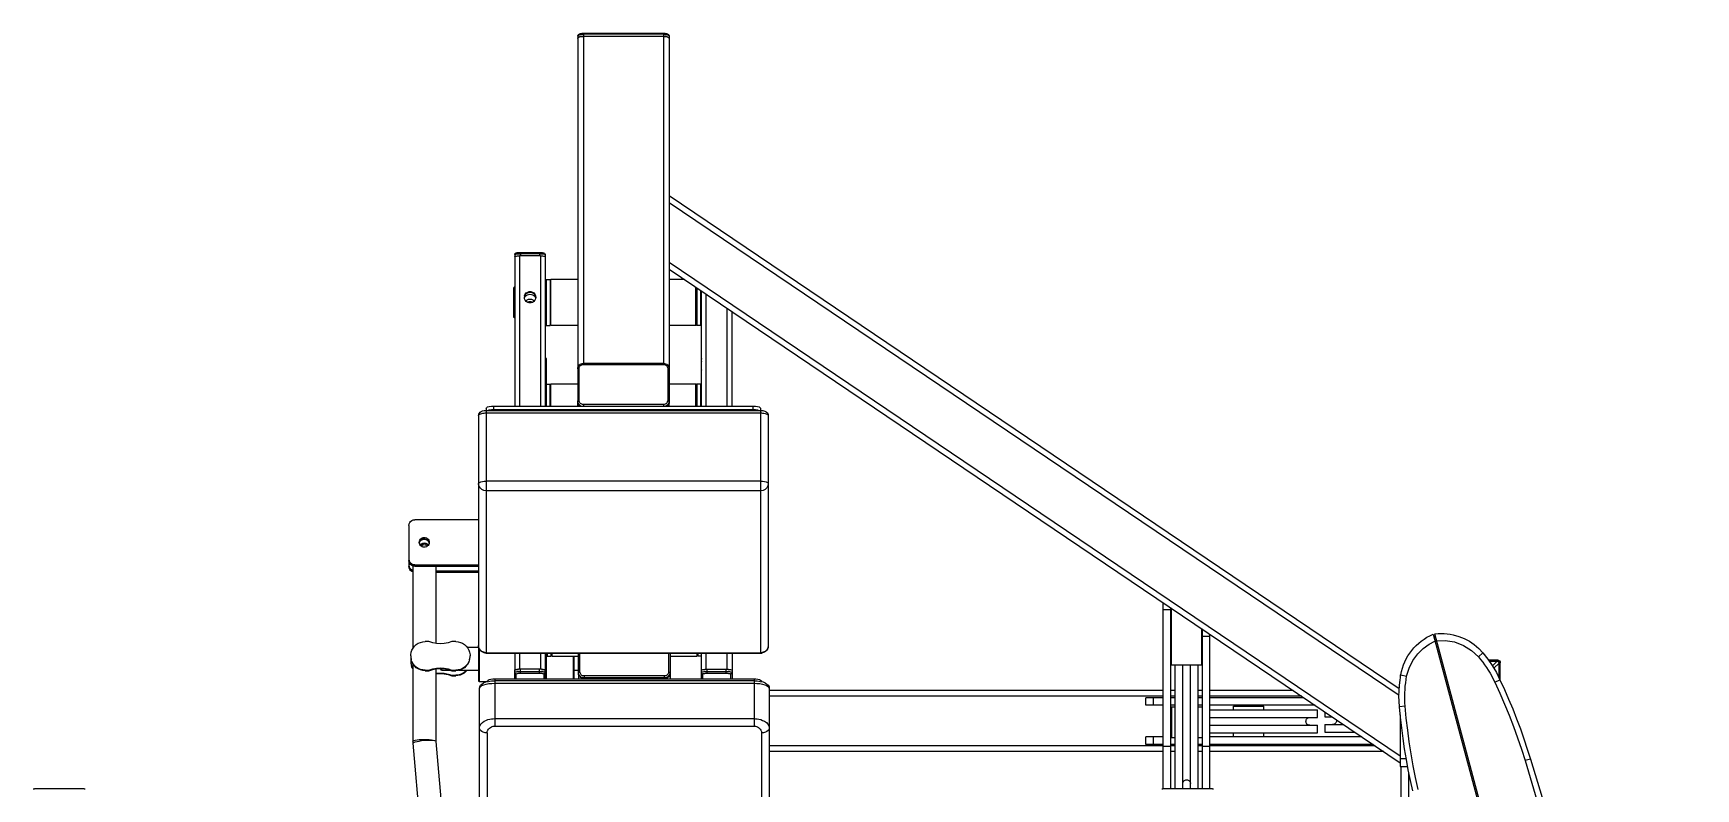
# Model space of a CAD drawing. Header units: millimetres. Extents: x 29224 to 62779, y 35576 to 54938.
# Drawn here: x 36967 to 38353, y 45562 to 46192 of the extents above; entities that cross this region are included whole.
import ezdxf

# ---------------------------------------------------------------- set-up
doc = ezdxf.new("R2010")
doc.units = ezdxf.units.MM
doc.linetypes.add('PEN_TYPE_1', pattern=[0])

# ---------------------------------------------------------------- blocks, each defined once
blk = doc.blocks.new('A$C23574DE5')
at = {"color": 7, "linetype": 'PEN_TYPE_1'}
for points in [[(464.7, 1516.8), (464.8, 1517.3), (465, 1517.8), (465.4, 1518.2), (466, 1518.6), (466.7, 1518.9), (467.5, 1519.1), (468.5, 1519.2), (469.5, 1519.3)], [(464.7, 1516.8), (464.8, 1517.1), (465, 1517.4), (465.5, 1517.7), (466.1, 1517.9), (466.8, 1518.1), (467.6, 1518.3), (468.5, 1518.4), (469.5, 1518.4)], [(464.7, 1516.8), (464.7, 1515)], [(464.7, 1515), (464.8, 1515.4), (465.2, 1515.7), (465.7, 1516), (466.5, 1516.3), (467.4, 1516.5), (468.4, 1516.6), (469.5, 1516.6)], [(464.8, 1515.4), (464.7, 1515)], [(464.7, 1515), (464.7, 1239.7)], [(465.3, 1515.8), (465, 1515.5)], [(465.9, 1516.1), (465.5, 1515.9)], [(466.8, 1516.3), (466.3, 1516.2)], [(467.9, 1516.5), (467.2, 1516.4)], [(469.5, 1516.6), (468.3, 1516.6)], [(469.5, 1519.3), (536.2, 1519.3)], [(469.5, 1519.3), (469.5, 1516.6)], [(536.2, 1518.4), (469.5, 1518.4)], [(536.2, 1516.6), (469.5, 1516.6)], [(469.5, 1516.6), (469.5, 1244.2)], [(536.2, 1519.3), (536.2, 1516.6)], [(536.2, 1519.3), (537.2, 1519.2), (538.1, 1519.1), (539, 1518.9), (539.7, 1518.6), (540.3, 1518.2), (540.6, 1517.8), (540.9, 1517.3), (541, 1516.8)], [(536.2, 1518.4), (537.1, 1518.4), (538, 1518.3), (538.9, 1518.1), (539.6, 1517.9), (540.2, 1517.7), (540.6, 1517.4), (540.9, 1517.1), (541, 1516.8)], [(537.4, 1516.6), (536.2, 1516.6)], [(536.2, 1516.6), (536.2, 1244.2)], [(536.2, 1516.6), (537.3, 1516.6), (538.3, 1516.5), (539.2, 1516.3), (539.9, 1516), (540.5, 1515.7), (540.9, 1515.4), (541, 1515)], [(538.4, 1516.4), (537.7, 1516.5)], [(539.4, 1516.2), (538.8, 1516.3)], [(540.2, 1515.9), (539.7, 1516.1)], [(540.7, 1515.5), (540.4, 1515.8)], [(541, 1515), (540.8, 1515.4)], [(541, 1516.8), (541, 1515)], [(541, 1515), (541, 1239.7)], [(541, 1384), (1149.6, 973.4)], [(541, 1378.2), (1149.5, 967.8)], [(412.2, 1334.8), (412.3, 1335.1), (412.4, 1335.4), (412.5, 1335.7), (412.8, 1335.9), (413, 1336), (413.2, 1336.2), (413.5, 1336.3), (413.9, 1336.4), (414.3, 1336.5), (414.8, 1336.6), (415.5, 1336.6), (416.2, 1336.7), (417, 1336.7)], [(412.2, 1334.8), (412.3, 1335), (412.6, 1335.1), (413, 1335.3), (413.6, 1335.4), (414.3, 1335.5), (415.2, 1335.6), (416.1, 1335.6), (417, 1335.6)], [(412.2, 1334.8), (412.2, 1333.1)], [(412.2, 1333.1), (412.3, 1333.2), (412.6, 1333.4), (413.1, 1333.5), (413.7, 1333.6), (414.5, 1333.7), (415.3, 1333.7), (416.2, 1333.7)], [(412.2, 1333.1), (412.2, 1208.7)], [(433.7, 1333.7), (416.2, 1333.7)], [(416.2, 1333.7), (416.2, 1208.7)], [(417, 1336.7), (432.9, 1336.7)], [(417, 1336.7), (417, 1333.7)], [(432.9, 1335.6), (417, 1335.6)], [(432.9, 1336.7), (432.9, 1333.7)], [(432.9, 1336.7), (433.7, 1336.7), (434.5, 1336.6), (435.2, 1336.5), (435.9, 1336.4), (436.4, 1336.3), (436.8, 1336.1), (437.1, 1335.9), (437.4, 1335.6), (437.6, 1335.2), (437.6, 1334.8)], [(432.9, 1335.6), (433.8, 1335.6), (434.7, 1335.6), (435.5, 1335.5), (436.2, 1335.4), (436.9, 1335.3), (437.3, 1335.1), (437.6, 1335), (437.6, 1334.8)], [(433.7, 1333.7), (432.9, 1333.7)], [(433.7, 1333.7), (433.7, 1208.7)], [(433.7, 1333.7), (434.6, 1333.7), (435.4, 1333.7), (436.2, 1333.6), (436.8, 1333.5), (437.3, 1333.4), (437.6, 1333.2), (437.6, 1333.1)], [(437.6, 1334.8), (437.6, 1333.1)], [(437.6, 1333.1), (437.6, 1208.7)], [(541, 1328.4), (1150.5, 917.3)], [(541, 1322.6), (1150.5, 911.5)], [(411.8, 1307.6), (411.4, 1307.2)], [(411.4, 1282.6), (411.4, 1307.2)], [(412.2, 1307.6), (411.8, 1307.6)], [(411.8, 1282.2), (411.8, 1307.6)], [(420.4, 1300.6), (420.9, 1301.8), (421.8, 1302.9), (423, 1303.6), (424.3, 1304), (425.6, 1304), (426.9, 1303.6), (428.1, 1302.9), (428.9, 1301.8), (429.5, 1300.6), (429.7, 1299)], [(420.4, 1300.1), (420.9, 1301.3), (421.8, 1302.3), (423, 1303.1), (424.3, 1303.4), (425.6, 1303.4), (426.9, 1303.1), (428.1, 1302.3), (428.9, 1301.3), (429.5, 1300.1)], [(438.4, 1307.6), (437.6, 1307.6)], [(438.4, 1314), (441.6, 1314)], [(438.4, 1314), (438.4, 1275.8)], [(442.4, 1314), (441.6, 1313.2)], [(441.6, 1314), (441.6, 1275.8)], [(464.7, 1314), (442.4, 1314)], [(442.4, 1275.8), (442.4, 1314)], [(553.8, 1314), (541, 1314)], [(563.2, 1275.8), (563.2, 1307.6)], [(564, 1307.1), (564, 1275.8)], [(567.2, 1305), (567.2, 1275.8)], [(568, 1208.7), (568, 1304.4)], [(420.4, 1300.6), (420.2, 1299)], [(429.7, 1299.3), (429.5, 1298), (428.9, 1296.8), (428.1, 1295.8), (426.9, 1295), (425.6, 1294.7), (424.3, 1294.7), (423, 1295), (421.8, 1295.8), (420.9, 1296.8), (420.4, 1298), (420.2, 1299.3)], [(420.3, 1298.8), (420.9, 1299.8), (421.6, 1300.7), (422.6, 1301.3), (423.8, 1301.7), (424.9, 1301.8)], [(421.4, 1296.2), (421.6, 1296.4), (422.6, 1297.2), (423.8, 1297.6), (424.9, 1297.7)], [(422.8, 1295.2), (423, 1295.3), (424.3, 1295.7), (425.6, 1295.7), (426.9, 1295.3), (427.1, 1295.2)], [(423.5, 1294.9), (424.3, 1295.1), (425.6, 1295.1), (426.4, 1294.9)], [(424.9, 1301.8), (426.1, 1301.7), (427.2, 1301.3), (428.2, 1300.7), (429, 1299.8)], [(424.9, 1297.7), (426.1, 1297.6), (427.2, 1297.1), (428.2, 1296.4), (428.4, 1296.2)], [(429, 1299.8), (429.6, 1298.8)], [(571.9, 1208.7), (571.9, 1301.7)], [(589.4, 1208.7), (589.4, 1289.9)], [(411.7, 1282.3), (411.4, 1282.6)], [(412.2, 1282.2), (411.8, 1282.2)], [(438.4, 1282.2), (437.6, 1282.2)], [(438.4, 1275.8), (441.6, 1275.8)], [(442.4, 1275.8), (441.6, 1276.6)], [(464.7, 1275.8), (442.4, 1275.8)], [(563.2, 1275.8), (541, 1275.8)], [(564, 1276.6), (563.2, 1275.8)], [(567.2, 1275.8), (564, 1275.8)], [(568, 1282.2), (567.2, 1282.2)], [(593.4, 1208.7), (593.4, 1287.3)], [(437.6, 1249), (437.8, 1249), (438.1, 1248.6), (438.3, 1248.2), (438.3, 1247.8)], [(438.3, 1247.8), (437.6, 1248.3)], [(438.3, 1247.8), (438.3, 1246.1)], [(568, 1248.4), (567.9, 1247.8)], [(568, 1248), (567.9, 1247.8)], [(438.3, 1246.1), (437.6, 1246.4)], [(438.4, 1245.9), (438.3, 1246.1)], [(438.4, 1245.9), (438.4, 1208.7)], [(464.7, 1239.7), (464.8, 1240.6), (465, 1241.4), (465.5, 1242.2), (466.1, 1242.9), (466.8, 1243.5), (467.6, 1243.9), (468.5, 1244.1), (469.5, 1244.2)], [(464.7, 1239.7), (464.7, 1239.8), (464.9, 1239.9), (465.2, 1240), (465.6, 1240.1), (466, 1240.1)], [(464.7, 1239.7), (464.7, 1212.1)], [(466, 1240.1), (466, 1240.8), (466.2, 1241.4), (466.5, 1241.9), (467, 1242.4), (467.5, 1242.8), (468.1, 1243.1), (468.8, 1243.3), (469.5, 1243.4)], [(466, 1213.2), (466, 1240.1)], [(536.2, 1244.2), (469.5, 1244.2)], [(469.5, 1243.4), (469.5, 1244.2)], [(469.5, 1243.4), (536.2, 1243.4)], [(536.2, 1244.2), (537.1, 1244.1), (538, 1243.9), (538.9, 1243.5), (539.6, 1242.9), (540.2, 1242.2), (540.6, 1241.4), (540.9, 1240.6), (541, 1239.7)], [(536.2, 1243.4), (536.2, 1244.2)], [(536.2, 1243.4), (536.9, 1243.3), (537.5, 1243.1), (538.2, 1242.8), (538.7, 1242.4), (539.1, 1241.9), (539.4, 1241.4), (539.6, 1240.8), (539.7, 1240.1)], [(539.7, 1240.1), (540.1, 1240.1), (540.4, 1240), (540.7, 1239.9), (540.9, 1239.8), (541, 1239.7)], [(539.7, 1240.1), (539.7, 1213.2)], [(541, 1239.7), (541, 1212.1)], [(568, 1246.1), (567.9, 1245.9)], [(567.9, 1238.7), (568, 1238.6)], [(438.4, 1227), (441.6, 1227)], [(442.4, 1227), (441.6, 1226.2)], [(441.6, 1208.7), (441.6, 1227)], [(464.7, 1227), (442.4, 1227)], [(442.4, 1208.7), (442.4, 1227)], [(563.2, 1227), (541, 1227)], [(563.2, 1208.7), (563.2, 1227)], [(564, 1226.2), (563.2, 1227)], [(567.2, 1227), (564, 1227)], [(564, 1227), (564, 1208.7)], [(567.2, 1227), (567.2, 1208.7)], [(568, 1220.6), (567.2, 1220.6)], [(388.4, 1206.6), (388.7, 1207.2), (389.6, 1207.9), (391, 1208.3), (392.8, 1208.6), (394.8, 1208.7)], [(388.4, 1206.6), (388.4, 1002.8)], [(389.6, 1205), (391, 1205.5), (392.8, 1205.8), (394.8, 1205.9)], [(394.8, 1205.9), (394.8, 1208.7)], [(394.8, 1208.7), (610.9, 1208.7)], [(394.8, 1205.9), (610.9, 1205.9)], [(464.7, 1212.8), (464.7, 1212.9), (464.9, 1213), (465.2, 1213.1), (465.6, 1213.2), (466, 1213.2)], [(467.4, 1208.7), (466.8, 1209.1), (466.1, 1209.6), (465.5, 1210.3), (465, 1211.1), (464.8, 1211.9), (464.7, 1212.8)], [(464.7, 1208.7), (464.7, 1212.1)], [(466.4, 1208.7), (465.7, 1209.3), (465.2, 1210.2), (464.8, 1211.2), (464.7, 1212.1)], [(469.5, 1209.9), (468.8, 1210), (468.1, 1210.2), (467.5, 1210.5), (467, 1210.9), (466.5, 1211.4), (466.2, 1212), (466, 1212.6), (466, 1213.2)], [(536.2, 1209.9), (469.5, 1209.9)], [(469.5, 1209.9), (469.5, 1208.7)], [(539.7, 1213.2), (539.6, 1212.6), (539.4, 1212), (539.1, 1211.4), (538.7, 1210.9), (538.2, 1210.5), (537.5, 1210.2), (536.9, 1210), (536.2, 1209.9)], [(536.2, 1209.9), (536.2, 1208.7)], [(540.9, 1211.9), (540.6, 1211.1), (540.2, 1210.3), (539.6, 1209.6), (538.9, 1209.1), (538.2, 1208.7)], [(541, 1212.1), (540.9, 1211.2), (540.5, 1210.2), (539.9, 1209.3), (539.3, 1208.7)], [(539.7, 1213.2), (540.1, 1213.2), (540.4, 1213.1), (540.7, 1213), (540.9, 1212.9), (541, 1212.8)], [(541, 1212.8), (540.9, 1211.9)], [(541, 1208.7), (541, 1212.1)], [(610.9, 1208.7), (612.9, 1208.6), (614.6, 1208.3), (616.1, 1207.9), (616.9, 1207.2), (617.3, 1206.6)], [(610.9, 1205.9), (610.9, 1208.7)], [(610.9, 1205.9), (612.9, 1205.8), (614.6, 1205.5), (616.1, 1205)], [(617.3, 1002.8), (617.3, 1206.6)], [(382, 1200.7), (382.2, 1201.9), (382.7, 1202.8), (383.4, 1203.5), (384.3, 1204.1), (385.4, 1204.6), (386.8, 1204.9), (388.4, 1205)], [(382, 1200.7), (382.1, 1201), (382.3, 1201.3), (382.6, 1201.6), (383.2, 1201.9), (383.9, 1202.3), (384.8, 1202.5), (385.7, 1202.7), (386.7, 1202.8), (387.6, 1202.9), (388.4, 1202.9)], [(382, 1200.7), (382, 979.6)], [(388.4, 1205), (617.3, 1205)], [(388.4, 1202.9), (617.3, 1202.9)], [(617.3, 1205), (619, 1204.9), (620.6, 1204.5), (621.8, 1203.9), (622.8, 1203), (623.4, 1202), (623.6, 1200.7)], [(617.3, 1202.9), (618, 1202.9), (618.9, 1202.8), (619.9, 1202.7), (620.9, 1202.5), (621.7, 1202.3), (622.5, 1202), (623, 1201.6), (623.4, 1201.3), (623.6, 1201)], [(623.6, 1200.7), (623.6, 1009.2)], [(382, 1144), (382.3, 1144.5), (382.9, 1145.1), (383.9, 1145.5), (385.2, 1145.8), (386.8, 1146.1), (388.4, 1146.1)], [(388.4, 1138), (386.4, 1138.3), (384.7, 1139.1), (383.3, 1140.5), (382.4, 1142.1), (382, 1144)], [(617.3, 1146.1), (388.4, 1146.1)], [(617.3, 1138), (388.4, 1138)], [(617.3, 1146.1), (618.9, 1146.1), (620.4, 1145.8), (621.7, 1145.5), (622.8, 1145.1), (623.4, 1144.5), (623.6, 1144)], [(623.6, 1144), (623.3, 1142.1), (622.4, 1140.5), (621, 1139.1), (619.2, 1138.3), (617.3, 1138)], [(324, 1109.2), (324.2, 1110.4), (324.6, 1111.6), (325.4, 1112.5), (326.4, 1113.3), (327.6, 1113.8), (328.8, 1113.9)], [(324, 1109.2), (324, 1075)], [(382, 1113.9), (328.8, 1113.9)], [(332.6, 1095.1), (332.7, 1096.1), (333, 1096.9), (333.5, 1097.7), (334.1, 1098.3), (334.9, 1098.8), (335.8, 1099.1), (336.7, 1099.2), (337.6, 1099.1), (338.5, 1098.8), (339.3, 1098.3), (340, 1097.7), (340.5, 1096.9), (340.8, 1096.1), (340.9, 1095.1)], [(332.7, 1094.2), (332.6, 1095.1)], [(332.7, 1094.9), (333, 1095.8)], [(332.8, 1094.9), (333.4, 1096.1)], [(333, 1095.8), (333.5, 1096.6), (334.1, 1097.2)], [(333.4, 1096.1), (334.3, 1097), (335.5, 1097.6), (336.7, 1097.9), (338, 1097.6), (339.2, 1097), (340.1, 1096.1)], [(334.1, 1097.2), (334.9, 1097.7), (335.8, 1098), (336.7, 1098.1), (337.6, 1098), (338.5, 1097.7), (339.3, 1097.2), (340, 1096.6), (340.5, 1095.8), (340.8, 1094.9)], [(340.1, 1096.1), (340.7, 1094.9)], [(340.9, 1095.1), (340.8, 1094.2)], [(332.6, 1094.6), (332.7, 1094.9)], [(332.7, 1094.2), (332.8, 1094.9)], [(340.8, 1094.2), (340.5, 1093.4), (340, 1092.6), (339.3, 1091.9), (338.5, 1091.4), (337.6, 1091.1), (336.7, 1091), (335.8, 1091.1), (334.9, 1091.4), (334.1, 1091.9), (333.5, 1092.6), (333, 1093.4), (332.7, 1094.2)], [(333.4, 1093), (334.3, 1093.8), (335.5, 1094.4), (336.7, 1094.6), (338, 1094.4), (339.2, 1093.8), (340.1, 1093)], [(333.4, 1092.7), (333.5, 1092.7), (334.1, 1093.4), (334.9, 1093.9), (335.8, 1094.2), (336.7, 1094.3), (337.6, 1094.2), (338.5, 1093.9), (339.3, 1093.4), (340, 1092.7), (340, 1092.7)], [(334, 1092.1), (334.1, 1092.3), (334.9, 1092.8), (335.8, 1093.1), (336.7, 1093.2), (337.6, 1093.1), (338.5, 1092.8), (339.3, 1092.3), (339.5, 1092.1)], [(340.7, 1094.9), (340.8, 1094.2)], [(340.8, 1094.9), (340.8, 1094.6)], [(324, 1081.1), (324.2, 1080)], [(328.8, 1075.3), (327.6, 1075.4), (326.4, 1075.9), (325.4, 1076.6), (324.6, 1077.6), (324.2, 1078.7), (324, 1080)], [(324, 1076.1), (324.2, 1075)], [(327.2, 1070.6), (326.4, 1070.9), (325.4, 1071.7), (324.6, 1072.6), (324.2, 1073.8), (324, 1075)], [(324.2, 1079.8), (324.6, 1078.7)], [(327.2, 1071.7), (326.4, 1072), (325.4, 1072.8), (324.6, 1073.7), (324.2, 1074.9)], [(328.8, 1076.4), (327.6, 1076.5), (326.4, 1077), (325.4, 1077.7), (324.6, 1078.7)], [(327.2, 1075.6), (327.2, 1006.6)], [(328.8, 1075.3), (328.8, 1076.4)], [(328.8, 1076.4), (382, 1076.4)], [(328.8, 1075.3), (382, 1075.3)], [(346.3, 1075.3), (346.3, 1010.9)], [(346.3, 1071.4), (382, 1071.4)], [(346.3, 1070.3), (382, 1070.3)], [(952.6, 1045), (952.6, 889.9)], [(959, 1040.7), (959, 889.9)], [(959.4, 1040.4), (959.4, 992.7)], [(959, 1038.8), (952.6, 1038.8)], [(325.5, 1000.5), (325.5, 1001.5), (325.8, 1003.5), (326.5, 1005.3), (327.4, 1007), (328.6, 1008.6), (330.1, 1009.9), (331.8, 1011), (333.6, 1011.8), (335.5, 1012.3), (337.5, 1012.4)], [(340.7, 1012.4), (337.5, 1012.4)], [(359.8, 1012.4), (356.7, 1011.4), (353.5, 1010.8), (350.2, 1010.6), (347, 1010.8), (343.8, 1011.4), (340.7, 1012.4)], [(363, 1012.4), (359.8, 1012.4)], [(363, 1012.4), (364.9, 1012.3), (366.9, 1011.8), (368.7, 1011), (370.4, 1009.9), (371.8, 1008.6), (373, 1007), (374, 1005.3), (374.6, 1003.5), (375, 1001.5), (375, 1000.5)], [(984.8, 1023.3), (984.8, 992.7)], [(985.2, 1023), (985.2, 889.9)], [(991.5, 1016.6), (985.2, 1016.6)], [(991.5, 1018.7), (991.5, 889.9)], [(1151, 984.8), (1151.6, 987.6), (1152.3, 990.3), (1153.2, 993), (1154.3, 995.6), (1155.5, 998.1), (1156.9, 1000.5), (1158.4, 1002.8), (1160.1, 1005), (1161.9, 1007.2), (1163.8, 1009.2), (1165.9, 1011.1), (1168, 1012.8), (1170.3, 1014.5), (1172.7, 1016), (1175.2, 1017.3), (1177.8, 1018.5)], [(1155.8, 983.6), (1157.8, 990.4), (1160.9, 996.8), (1165, 1002.3), (1169.7, 1006.8), (1174.6, 1010.3), (1179.3, 1012.7)], [(1177.8, 1018.5), (1378.5, 269.4)], [(1180, 1016.3), (1178.4, 1016.1)], [(1179.2, 1018.9), (1182, 1019.2), (1184.7, 1019.2), (1187.2, 1019.2), (1189.7, 1019), (1192.1, 1018.6), (1194.5, 1018.2), (1199.3, 1016.8), (1203.8, 1015), (1208.1, 1012.7), (1212.2, 1009.9), (1215.9, 1006.7), (1219.3, 1003.1)], [(1380, 269.8), (1179.2, 1018.9)], [(1180.8, 1013), (1179.4, 1012.6)], [(1180.8, 1013.1), (1187.9, 1013.3)], [(1187.9, 1013.3), (1195.6, 1012.1), (1203.2, 1009.3), (1210, 1005.1), (1215.7, 999.6)], [(325.5, 1000.5), (325.5, 999.1)], [(325.5, 999.6), (325.8, 997.2)], [(325.6, 998.3), (325.5, 996.3)], [(372.5, 1007.7), (382, 1007.7)], [(374.6, 997.2), (375, 999.6)], [(375, 999.1), (375, 1000.5)], [(388.4, 1002.8), (387.5, 1002.9), (386.6, 1003.1), (385.5, 1003.5), (384.6, 1004.1), (383.5, 1005.1), (382.8, 1006.1), (382.3, 1007.5), (382, 1009.2)], [(388.4, 1003.2), (386.4, 1003.5), (384.7, 1004.3), (383.3, 1005.6), (382.4, 1007.3), (382, 1009.2)], [(382.5, 1006.8), (382.5, 979.1)], [(388.4, 1003.2), (617.3, 1003.2)], [(388.4, 1002.8), (617.3, 1002.8)], [(412.2, 1002.8), (412.2, 988.6)], [(416.2, 1002.8), (416.2, 989.4)], [(433.7, 1002.8), (433.7, 989.4)], [(437.6, 1002.8), (437.6, 988.6)], [(438.4, 1002.8), (438.4, 981.4)], [(439.2, 1002.8), (439.2, 1000.3)], [(439.2, 1000.3), (442.4, 1000.3)], [(442.4, 1002.7), (442.4, 1000.3)], [(442.4, 1001.1), (443.2, 1000.3)], [(443.2, 1002.8), (443.2, 1000.3)], [(443.2, 1000.3), (465.3, 1000.3)], [(461, 1000.3), (461, 981.4)], [(461.5, 1000.3), (461.5, 981.4)], [(465.3, 986), (465.3, 1002.8)], [(466.6, 987.1), (466.6, 1002.8)], [(540.3, 1002.8), (540.3, 987.1)], [(541.7, 1002.8), (541.7, 981.4)], [(541.7, 1000.3), (564, 1000.3)], [(564, 1002.8), (564, 1000.3)], [(564, 1000.3), (564.8, 1001.1)], [(564.8, 1002.7), (564.8, 1000.3)], [(568, 1000.3), (564.8, 1000.3)], [(568, 988.7), (568, 1002.8)], [(571.9, 989.4), (571.9, 1002.8)], [(589.4, 989.4), (589.4, 1002.8)], [(593.4, 1002.8), (593.4, 981.4)], [(623.6, 1009.2), (623.3, 1007.3), (622.4, 1005.6), (621, 1004.3), (619.2, 1003.5), (617.3, 1003.2)], [(617.3, 1002.8), (618.1, 1002.9)], [(623.6, 1009.2), (623.4, 1007.4), (622.8, 1006.1), (622.2, 1005.1), (621.3, 1004.3), (620.4, 1003.6), (619.6, 1003.3), (618.9, 1003), (618.1, 1002.9)], [(1219.3, 1003.1), (1215.7, 999.6)], [(1215.7, 999.6), (1217.5, 997.5), (1219.2, 995.3), (1220.8, 993.1), (1222.4, 990.8), (1223.9, 988.5), (1225.4, 986.1), (1226.7, 983.6), (1228, 981.2), (1229.3, 978.7)], [(1219.3, 1003.1), (1223.5, 997.9), (1227.2, 992.4), (1230.6, 986.6), (1233.6, 980.7)], [(325.5, 996.3), (325.6, 994)], [(325.6, 994.4), (326, 992.2)], [(337.5, 988.2), (335.5, 988.4), (333.6, 988.9), (331.8, 989.7), (330.1, 990.7), (328.6, 992.1), (327.4, 993.6), (326.5, 995.4), (325.8, 997.6)], [(327.2, 990.2), (326.8, 990.9), (326, 992.6)], [(327.2, 989.8), (326.8, 990.4), (326, 992.2)], [(337.5, 988.7), (335.5, 988.8), (333.6, 989.3), (331.8, 990.1), (330.1, 991.2), (328.6, 992.5), (327.4, 994), (326.5, 995.8)], [(327.2, 994), (327.2, 929.3)], [(337.5, 988.7), (337.5, 988.2)], [(337.5, 988.7), (340.7, 988.7)], [(337.5, 988.2), (340.7, 988.2)], [(340.7, 988.7), (343.8, 989.7), (347, 990.3), (350.2, 990.5), (353.5, 990.3), (356.7, 989.7), (359.8, 988.7)], [(340.7, 988.2), (343.8, 989.2), (347, 989.9), (350.2, 990.1), (353.5, 989.9), (356.7, 989.2), (359.8, 988.2)], [(340.7, 988.7), (340.7, 988.2)], [(346.3, 989.7), (346.3, 929.3)], [(346.3, 985.9), (347, 986), (350.2, 986.2), (353.5, 986), (356.7, 985.4), (359.8, 984.4)], [(346.3, 985.4), (347, 985.6), (350.2, 985.8), (353.5, 985.6), (356.7, 985), (359.8, 984)], [(350.2, 990.1), (350.2, 989.6)], [(350.2, 989.4), (350.9, 988.7)], [(351, 990), (351, 988.7)], [(351, 988.7), (358.5, 988.7)], [(359.8, 988.7), (359.8, 988.2)], [(359.8, 988.7), (363, 988.7)], [(359.8, 988.2), (363, 988.2)], [(359.8, 984.4), (359.8, 984)], [(359.8, 984.4), (363, 984.4)], [(374.6, 997.6), (374, 995.4), (373, 993.6), (371.8, 992.1), (370.4, 990.7), (368.7, 989.7), (366.9, 988.9), (364.9, 988.4), (363, 988.2)], [(374, 995.8), (373, 994), (371.8, 992.5), (370.4, 991.2), (368.7, 990.1), (366.9, 989.3), (364.9, 988.8), (363, 988.7)], [(363, 988.7), (363, 988.2)], [(372.2, 988.7), (371.5, 987.8), (370, 986.6), (368.4, 985.7), (366.7, 985), (364.8, 984.5), (363, 984.4)], [(372.5, 988.7), (371.5, 987.4), (370, 986.2), (368.4, 985.3), (366.7, 984.5), (364.8, 984.1), (363, 984)], [(363, 984), (363, 984.4)], [(365.9, 988.7), (382, 988.7)], [(412.6, 989), (412.2, 988.7)], [(412.2, 988.6), (412.3, 988.8)], [(412.2, 981.4), (412.2, 988.6)], [(412.2, 986.7), (412.3, 986.9), (412.6, 987), (413, 987.2), (413.6, 987.3), (414.3, 987.4), (415.2, 987.5), (416.1, 987.5), (417, 987.5)], [(413.5, 985.4), (413.2, 985.5), (412.9, 985.6), (412.6, 985.8), (412.4, 986.1), (412.3, 986.4), (412.2, 986.7)], [(412.3, 988.8), (412.7, 988.9), (413.3, 989.1), (414, 989.2), (414.9, 989.3), (415.3, 989.3)], [(415.3, 989.4), (412.6, 989)], [(413.5, 985.4), (413.6, 985.6), (413.8, 985.7), (414.1, 985.8), (414.5, 985.9), (415, 986), (415.7, 986), (416.3, 986), (417, 986.1)], [(413.5, 981.4), (413.5, 985.4)], [(416.2, 989.4), (415.3, 989.4)], [(433.7, 989.4), (416.2, 989.4)], [(417, 986.1), (417, 989.4)], [(417, 987.5), (432.9, 987.5)], [(417, 986.1), (432.9, 986.1)], [(432.9, 986.1), (432.9, 989.4)], [(432.9, 987.5), (433.8, 987.5), (434.7, 987.5), (435.5, 987.4), (436.2, 987.3), (436.9, 987.2), (437.3, 987), (437.6, 986.9), (437.6, 986.7)], [(432.9, 986.1), (433.6, 986), (434.2, 986), (434.8, 986), (435.4, 985.9), (435.8, 985.8), (436.1, 985.7), (436.3, 985.6), (436.4, 985.4)], [(434.6, 989.4), (433.7, 989.4)], [(437.3, 989), (434.6, 989.4)], [(434.6, 989.3), (434.9, 989.3), (435.9, 989.2), (436.6, 989.1), (437.2, 988.9), (437.5, 988.8), (437.6, 988.7)], [(437.6, 986.7), (437.6, 986.4), (437.5, 986.1), (437.3, 985.8), (437, 985.6), (436.7, 985.5), (436.4, 985.4)], [(436.4, 985.4), (436.4, 981.4)], [(437.6, 988.7), (437.3, 989)], [(437.6, 981.4), (437.6, 988.6)], [(461.5, 988.7), (465.3, 988.7)], [(465.3, 986.6), (465.4, 986.8), (465.6, 986.9), (465.8, 987), (466.2, 987.1), (466.6, 987.1)], [(470.1, 982.2), (469.2, 982.2), (468.3, 982.5), (467.4, 982.9), (466.7, 983.5), (466.1, 984.2), (465.7, 984.9), (465.4, 985.8), (465.3, 986.6)], [(465.4, 985), (465.3, 985.9)], [(465.4, 985), (465.4, 981.4)], [(467.3, 982.4), (467.1, 982.5), (466.4, 983.2), (465.8, 984.1), (465.4, 985)], [(470.1, 983.8), (469.4, 983.9), (468.8, 984), (468.2, 984.3), (467.6, 984.8), (467.2, 985.3), (466.9, 985.8), (466.7, 986.4), (466.6, 987.1)], [(540.3, 987.1), (540.3, 986.4), (540.1, 985.8), (539.7, 985.3), (539.3, 984.8), (538.8, 984.3), (538.2, 984), (537.5, 983.9), (536.8, 983.8)], [(541.6, 986.6), (541.5, 985.8), (541.2, 984.9), (540.8, 984.2), (540.2, 983.5), (539.5, 982.9), (538.7, 982.5), (537.8, 982.2), (536.8, 982.2)], [(541.7, 985.9), (541.6, 984.9), (541.3, 983.9), (540.7, 983.1), (539.9, 982.4), (539, 981.8), (538, 981.5), (536.9, 981.4)], [(541.6, 986), (541.5, 985), (541.1, 984.1), (540.6, 983.2), (539.8, 982.5), (538.9, 982), (537.9, 981.6)], [(540.3, 987.1), (540.7, 987.1), (541.1, 987), (541.4, 986.9), (541.5, 986.8), (541.6, 986.6)], [(567.9, 988.6), (568, 988.7)], [(567.9, 981.4), (567.9, 988.6)], [(567.9, 986.7), (567.9, 986.8), (568.2, 987), (568.7, 987.1), (569.2, 987.3), (570, 987.4), (570.8, 987.4), (571.7, 987.5), (572.6, 987.5)], [(569.1, 985.4), (568.8, 985.5), (568.5, 985.6), (568.2, 985.8), (568, 986.1), (567.9, 986.4), (567.9, 986.7)], [(568, 988.7), (568.1, 988.9)], [(568.1, 988.9), (568.4, 989), (568.9, 989.2), (569.5, 989.3), (570.2, 989.3), (571.1, 989.4)], [(568.3, 988.9), (571, 989.3)], [(569.1, 985.4), (569.2, 985.5), (569.4, 985.7), (569.7, 985.8), (570.2, 985.9), (570.7, 985.9), (571.3, 986), (571.9, 986), (572.6, 986)], [(569.1, 981.4), (569.1, 985.4)], [(571, 989.3), (572.6, 989.4)], [(571.1, 989.4), (571.9, 989.4)], [(571.9, 989.4), (589.4, 989.4)], [(572.6, 986), (572.6, 989.4)], [(572.6, 987.5), (588.5, 987.5)], [(572.6, 986), (588.5, 986)], [(588.5, 989.4), (590.1, 989.3)], [(588.5, 986), (588.5, 989.4)], [(588.5, 987.5), (589.4, 987.5), (590.3, 987.4), (591.2, 987.4), (591.9, 987.3), (592.5, 987.1), (592.9, 987), (593.2, 986.8), (593.3, 986.7)], [(588.5, 986), (589.2, 986), (589.8, 986), (590.4, 985.9), (591, 985.9), (591.4, 985.8), (591.7, 985.7), (591.9, 985.5), (592, 985.4)], [(589.4, 989.4), (590.3, 989.4)], [(590.1, 989.3), (590.6, 989.3)], [(590.3, 989.4), (593, 989)], [(590.6, 989.3), (591.5, 989.2), (592.2, 989.1), (592.8, 988.9), (593.2, 988.7), (593.3, 988.6)], [(593.3, 986.7), (593.2, 986.4), (593.1, 986.1), (592.9, 985.8), (592.6, 985.6), (592.3, 985.5), (592, 985.4)], [(592, 985.4), (592, 981.4)], [(593, 989), (593.4, 988.7)], [(984.8, 992.7), (959.4, 992.7)], [(962.8, 889.9), (962.8, 992.7)], [(969.2, 889.9), (969.2, 992.7)], [(975.5, 889.9), (975.5, 992.7)], [(981.9, 889.9), (981.9, 992.7)], [(1149.8, 958.2), (1149.5, 962.7), (1149.4, 967.1), (1149.5, 971.5), (1149.8, 976), (1150.3, 980.4), (1151, 984.8)], [(1150.5, 984.8), (1151, 984.8)], [(1150.5, 984.8), (1150.5, 981.7)], [(1151, 984.8), (1155.8, 983.6)], [(1224, 997.1), (1231.6, 997.1)], [(1224.6, 996.2), (1231.6, 996.2)], [(1231.3, 996), (1224.8, 996)], [(1227.4, 992.1), (1231.3, 996)], [(1228.5, 990.2), (1232.8, 994.5)], [(1231.3, 996), (1231.7, 995.9), (1232.2, 995.7), (1232.5, 995.4), (1232.7, 994.9), (1232.8, 994.5)], [(1231.6, 997.1), (1231.6, 996.2)], [(1231.6, 997.1), (1232.5, 996.9), (1233.3, 996.4), (1233.7, 995.7), (1233.9, 994.8)], [(1231.6, 996.2), (1232.2, 996.1), (1232.6, 995.8), (1232.9, 995.4), (1233, 994.8)], [(1232.8, 994.5), (1232.8, 982.4)], [(1233.9, 994.8), (1233, 994.8)], [(1233, 981.9), (1233, 994.8)], [(1233.9, 980), (1233.9, 994.8)], [(359.8, 984), (363, 984)], [(382, 979.6), (382.5, 979.1)], [(382.5, 979.1), (389.2, 979.1)], [(382.8, 973.4), (383, 974.8), (383.7, 976), (384.7, 977.1), (386.1, 978), (388, 978.8), (390.3, 979.3)], [(382.8, 973.4), (383, 974.2), (383.8, 975), (384.9, 975.8), (386.5, 976.4), (388.4, 977), (390.7, 977.4), (393, 977.6), (395.5, 977.7)], [(382.8, 869.1), (382.8, 973.4)], [(389.2, 979.2), (389.4, 979.8), (390, 980.3), (391, 980.8), (392.3, 981.1), (393.9, 981.3), (395.5, 981.4)], [(389.2, 979.1), (389.2, 979.2)], [(390.3, 979.3), (392.9, 979.7), (395.5, 979.8)], [(395.5, 981.4), (395.5, 942)], [(395.5, 981.4), (611.7, 981.4)], [(611.7, 979.8), (395.5, 979.8)], [(395.5, 977.7), (611.7, 977.7)], [(469.2, 981.5), (468.2, 981.8), (467.3, 982.4), (467.1, 982.5)], [(468.2, 981.8), (468, 982)], [(469.2, 981.5), (469, 981.6)], [(470.2, 981.4), (469.2, 981.5)], [(470.1, 983.8), (470.1, 981.5)], [(536.8, 983.8), (470.1, 983.8)], [(536.8, 982.2), (470.1, 982.2)], [(536.8, 983.8), (536.8, 981.5)], [(611.7, 981.4), (611.7, 942)], [(611.7, 981.4), (613.3, 981.3), (614.8, 981.1), (616.2, 980.8), (617.2, 980.3), (617.8, 979.8), (618, 979.2)], [(611.7, 979.8), (614.3, 979.7), (616.9, 979.3), (619.2, 978.8)], [(611.7, 977.7), (614.1, 977.6), (616.5, 977.4), (618.7, 977), (620.7, 976.4), (622.2, 975.8), (623.4, 975), (624.1, 974.2), (624.4, 973.4)], [(618, 979.1), (618, 979.2)], [(619.2, 978.8), (621.1, 978), (622.5, 977.1), (623.5, 976), (624.2, 974.8), (624.4, 973.4)], [(624.4, 973.4), (624.4, 869.2)], [(952.6, 971.7), (624.4, 971.7)], [(962.8, 971.7), (959, 971.7)], [(985.2, 971.7), (981.9, 971.7)], [(1061.3, 971.7), (991.5, 971.7)], [(1154.6, 958.7), (1154.4, 961.4), (1154.3, 964.2), (1154.2, 967), (1154.3, 969.8), (1154.5, 972.6), (1154.7, 975.3), (1155, 978.1), (1155.4, 980.9), (1155.8, 983.6)], [(1229.3, 978.7), (1233.6, 980.7)], [(1229.3, 978.7), (1233.5, 969.5), (1237.5, 960.4), (1241.3, 951.1), (1244.9, 941.7), (1248.3, 932.3), (1251.5, 922.8), (1254.6, 913.3)], [(1233.6, 980.7), (1237.3, 972.6), (1240.8, 964.5), (1244.2, 956.3), (1247.5, 948), (1250.6, 939.7), (1253.6, 931.3), (1256.4, 922.9), (1259, 914.5)], [(952.6, 966.9), (624.4, 966.9)], [(952.6, 965.7), (938.3, 965.7)], [(938.3, 959.4), (938.3, 965.7)], [(952.6, 959.4), (938.3, 959.4)], [(944.7, 959.4), (944.7, 965.7)], [(962.8, 966.9), (959, 966.9)], [(962.8, 965.7), (959, 965.7)], [(962.8, 959.4), (959, 959.4)], [(962.8, 957.8), (959.8, 957.8)], [(959.8, 957.8), (959.8, 932.3)], [(985.2, 966.9), (981.9, 966.9)], [(985.2, 965.7), (981.9, 965.7)], [(985.2, 959.4), (981.9, 959.4)], [(985.2, 957.8), (981.9, 957.8)], [(1068.4, 966.9), (991.5, 966.9)], [(1070.1, 965.7), (991.5, 965.7)], [(1079.6, 959.4), (991.5, 959.4)], [(1011.4, 958.6), (1036.8, 958.6)], [(1011.4, 955.5), (1011.4, 958.6)], [(1036.8, 955.5), (1036.8, 958.6)], [(1154.6, 958.7), (1149.8, 958.2)], [(1160.9, 888.2), (1159, 896.8), (1157.2, 905.5), (1155.6, 914.3), (1154.1, 923), (1152.8, 931.8), (1151.7, 940.6), (1150.7, 949.4), (1149.8, 958.2)], [(1165.4, 889.3), (1163.2, 899.1), (1161.3, 909), (1159.5, 918.9), (1158, 928.8), (1156.7, 938.7), (1155.5, 948.7), (1154.6, 958.7)], [(382.8, 940.6), (383.1, 942.3), (384, 943.7), (385.2, 945), (386.7, 946.1), (388.2, 946.8), (389.8, 947.4), (391.4, 947.8), (392.9, 948.1), (394.2, 948.2), (395.5, 948.3)], [(395.5, 948.3), (611.7, 948.3)], [(611.7, 948.3), (612.9, 948.2), (614.3, 948.1)], [(614.3, 948.1), (615.8, 947.8), (617.4, 947.4), (618.9, 946.8), (620.5, 946.1), (622, 945), (623.2, 943.7), (624.1, 942.3), (624.4, 940.6)], [(991.5, 955.5), (1081.4, 955.5)], [(991.5, 949.2), (1081.4, 949.2)], [(991.5, 942.8), (1081.4, 942.8)], [(1075, 942.8), (1074.3, 942.9), (1073.7, 943), (1073.2, 943.3), (1072.7, 943.7), (1072.4, 944.2), (1072.1, 944.7), (1071.9, 945.3), (1071.8, 946), (1071.9, 946.6), (1072.1, 947.2), (1072.4, 947.8), (1072.7, 948.2), (1073.2, 948.6), (1073.7, 948.9), (1074.3, 949.1), (1075, 949.2)], [(1081.4, 949.2), (1081.4, 955.5)], [(1081.4, 936.4), (1081.4, 942.8)], [(1087.7, 953.9), (1087.7, 949.7)], [(1087.7, 949.7), (1093.9, 949.7)], [(1087.7, 943.3), (1103.3, 943.3)], [(1087.7, 943.3), (1087.7, 937)], [(1097, 947.6), (1097.2, 947.1), (1097.2, 946.5), (1097.2, 945.9), (1097, 945.3), (1096.7, 944.7), (1096.3, 944.3), (1095.8, 943.9), (1095.3, 943.6), (1094.7, 943.4), (1094.1, 943.3)], [(1150.5, 951.4), (1150.5, 908.5)], [(327.2, 929.3), (327.4, 929.7), (328.1, 930), (329.3, 930.4), (330.8, 930.6), (332.6, 930.8), (334.6, 930.9), (336.7, 931), (338.8, 930.9), (340.9, 930.8), (342.7, 930.6), (344.2, 930.4), (345.3, 930), (346, 929.7), (346.3, 929.3)], [(327.2, 929.3), (327.3, 927.7)], [(327.3, 927.7), (327.5, 928.1), (328.2, 928.5), (329.3, 928.9), (330.8, 929.3), (332.6, 929.6), (334.6, 929.9), (336.8, 930.2), (338.9, 930.3), (340.9, 930.4), (342.7, 930.3), (344.2, 930.2), (345.3, 930), (346, 929.7), (346.3, 929.3)], [(346.3, 929.3), (352.2, 862.2)], [(389.2, 936.3), (387.5, 936.5), (386, 936.9), (384.7, 937.6), (383.7, 938.5), (383, 939.5), (382.8, 940.6)], [(389.2, 936.3), (389.3, 937.6), (389.7, 938.7), (390.4, 939.6), (391.1, 940.4), (391.9, 941), (392.7, 941.4), (393.5, 941.7), (394.2, 941.9), (394.9, 942), (395.5, 942)], [(389.2, 936.3), (389.2, 862.8)], [(395.5, 942), (611.7, 942)], [(611.7, 942), (612.3, 942), (613, 941.9), (613.7, 941.7), (614.5, 941.4), (615.3, 941), (616.1, 940.4), (616.8, 939.6), (617.4, 938.7), (617.9, 937.6), (618, 936.3)], [(624.4, 940.6), (624.2, 939.5), (623.5, 938.5), (622.5, 937.6), (621.2, 936.9), (619.7, 936.5), (618, 936.3)], [(618, 936.3), (618, 862.8)], [(952.6, 933.1), (938.3, 933.1)], [(938.3, 926.8), (938.3, 933.1)], [(944.7, 926.8), (944.7, 933.1)], [(959.8, 933.1), (959, 933.1)], [(962.8, 932.3), (959.8, 932.3)], [(985.2, 932.3), (981.9, 932.3)], [(991.5, 936.4), (1081.4, 936.4)], [(1118.4, 933.1), (991.5, 933.1)], [(1011.4, 933.1), (1011.4, 936.4)], [(1036.8, 933.1), (1036.8, 936.4)], [(1087.7, 937), (1112.7, 937)], [(327.3, 927.7), (333.2, 860.5)], [(952.6, 925.6), (624.4, 925.6)], [(952.6, 920.8), (624.4, 920.8)], [(952.6, 926.8), (938.3, 926.8)], [(952.6, 925.2), (959, 925.2)], [(962.8, 926.8), (959, 926.8)], [(962.8, 925.6), (959, 925.6)], [(962.8, 920.8), (959, 920.8)], [(985.2, 926.8), (981.9, 926.8)], [(985.2, 925.6), (981.9, 925.6)], [(985.2, 920.8), (981.9, 920.8)], [(985.2, 925.2), (991.5, 925.2)], [(1127.9, 926.8), (991.5, 926.8)], [(1129.6, 925.6), (991.5, 925.6)], [(1136.7, 920.8), (991.5, 920.8)], [(1150.5, 914.9), (1155.5, 914.9)], [(1150.5, 908.5), (1156.7, 908.5)], [(1151.3, 666.2), (1151.3, 908.5)], [(1157.6, 799.7), (1157.6, 903.6)], [(1259, 914.5), (1254.6, 913.3)], [(1254.6, 913.3), (1304.5, 743.3), (1350.7, 571.1), (1392.4, 398.9)], [(1259, 914.5), (1268.7, 882.6), (1278.2, 850.7), (1287.6, 818.8), (1296.9, 786.8), (1306, 754.8), (1314.9, 722.7), (1323.7, 690.6), (1332.4, 658.5), (1341, 626.3), (1349.4, 594.1), (1357.6, 561.9), (1365.8, 529.6), (1373.8, 497.3), (1381.6, 464.9), (1389.3, 432.5), (1396.9, 400.1)], [(10.8, 889.8), (11.7, 889.9)], [(53.1, 889.9), (11.7, 889.9)], [(53.1, 889.9), (54, 889.8)], [(951.7, 889.8), (952.6, 889.9)], [(993.9, 889.9), (952.6, 889.9)], [(969.2, 894.2), (969.2, 894.8), (969.4, 895.4), (969.7, 896), (970.1, 896.4), (970.6, 896.8), (971.1, 897.1), (971.7, 897.3), (972.3, 897.4), (973, 897.3), (973.6, 897.1), (974.1, 896.8), (974.6, 896.4), (975, 896), (975.3, 895.4), (975.5, 894.8), (975.5, 894.2)], [(993.9, 889.9), (994.9, 889.8)]]:
    blk.add_lwpolyline(points, dxfattribs=at)

msp = doc.modelspace()

# ---------------------------------------------------------------- block references
msp.add_blockref('A$C23574DE5', (36956.3, 44672.5))

doc.saveas('drawing.dxf')
